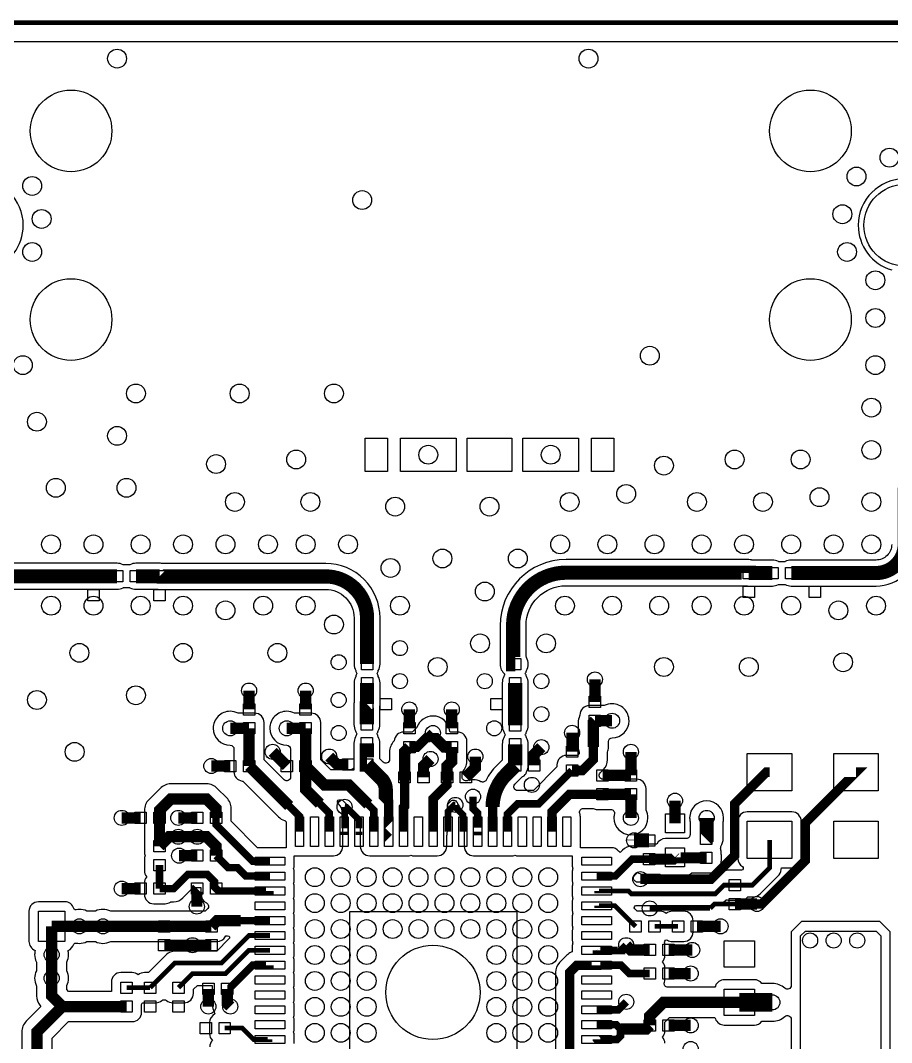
# Model space of a CAD drawing. Extents: x 208 to 378, y -7 to 113.
# Drawn here: x 231.84 to 255.31, y 85.64 to 113.17 of the extents above; entities that cross this region are included whole.
import ezdxf

# ---------------------------------------------------------------- set-up
doc = ezdxf.new("R2010")
doc.units = 0
for name, color, linetype in [('BG_OUTLINE', 5, 'CONTINUOUS'), ('ET_TOP', 80, 'CONTINUOUS'), ('PIN_TOP', 141, 'CONTINUOUS'), ('VC_TOP', 43, 'CONTINUOUS')]:
    doc.layers.add(name, color=color, linetype=linetype)

msp = doc.modelspace()

# ---------------------------------------------------------------- linework, layer by layer
at = {"layer": 'BG_OUTLINE', "const_width": 0.127}
msp.add_lwpolyline([(378.144278, 113.105184), (208.150206, 113.105184)], dxfattribs=at)
at = {"layer": 'ET_TOP'}
msp.add_lwpolyline([(208.658206, 6.096), (208.658206, 112.597184), (377.636278, 112.597184)], dxfattribs=at)
for points, format in [([(231.011984, 106.450638, 0.333465), (231.914446, 107.653328, 1), (229.40899, 107.653328, 0.333465)], "xyb"), ([(256.913634, 107.653328, 1), (254.408178, 107.653328, 0.333465), (255.31064, 106.450638)], "xyb"), ([(255.31064, 99.06, -0.414214), (254.889, 98.63836), (252.603, 98.63836, 0.120053), (252.441964, 98.59899), (252.430788, 98.593402), (252.267212, 98.593402), (252.256036, 98.59899, 0.120053), (252.095, 98.63836), (251.542804, 98.63836), (251.53747, 98.63963, 0.055625), (251.460254, 98.648266), (246.537734, 98.648266, 0.41418), (244.759734, 96.870266), (244.759734, 95.834708, 0.225099), (244.888258, 95.56369, 0.110393), (244.864382, 95.50146, 0.131412), (244.817646, 95.326708), (244.817646, 94.186248, 0.131412), (244.864382, 94.011496, 0.14625), (244.901466, 93.932248, 0.14625), (244.864382, 93.853, 0.131412), (244.817646, 93.678248), (244.817646, 93.251782), (244.66804, 93.102176, 0.077252), (244.383306, 92.712794, -0.417764), (244.245384, 92.669614, 0.122823), (244.0305, 92.723208), (244.029738, 92.723208, 0.086553), (243.874798, 92.69603, -0.519399), (243.738908, 92.791534), (243.738908, 92.922598, 0.205852), (243.865908, 93.218), (243.865908, 93.7514, 0.414214), (243.6114, 94.005908), (243.424202, 94.005908), (243.406676, 94.023434, 0.386623), (242.951, 94.437708, 0.315919), (242.520724, 94.135702, 0.012491), (242.506754, 94.122748), (242.389914, 94.005908), (242.1636, 94.005908, 0.395274), (241.909854, 93.768164), (241.901472, 93.759528, 0.198913), (241.782092, 93.472), (241.782092, 93.267784, -0.667141), (241.608864, 93.195902), (241.52225, 93.282516), (241.52225, 93.702886, 0.131412), (241.475514, 93.877638, 0.14625), (241.43843, 93.956886, 0.14625), (241.475514, 94.036134, 0.131412), (241.52225, 94.210886), (241.52225, 94.703392), (241.522758, 94.706948, 0.035669), (241.526314, 94.756732), (241.526314, 95.326708, 0.131412), (241.479578, 95.50146, 0.14625), (241.442494, 95.580708, 0.14625), (241.479578, 95.659956, 0.131412), (241.526314, 95.834708), (241.526314, 97.081848, 0.414214), (240.061496, 98.546666), (235.639864, 98.546666), (235.636308, 98.547174, 0.036773), (235.585, 98.550984), (234.95, 98.550984, 0.120053), (234.788964, 98.511614), (234.777788, 98.506026), (234.614212, 98.506026), (234.603036, 98.511614, 0.120053), (234.442, 98.550984), (231.514142, 98.550984, -0.414065)], "xyb"), ([(255.270508, 82.69859), (255.270508, 88.62441), (254.99441, 88.900508), (252.87859, 88.900508), (252.602492, 88.62441), (252.602492, 87.181182, -0.647653), (252.433328, 87.10549, 0.183943), (252.095254, 87.234268), (251.815854, 87.234268, 0.235804), (251.6124, 87.335868), (250.7996, 87.335868, 0.31725), (250.559824, 87.166704), (250.547886, 87.132668), (249.28195, 87.132668, -0.515699), (249.185938, 87.267542, 0.083313), (249.199908, 87.3506), (249.199908, 87.6554, 0.178419), (249.138948, 87.8205, 0.178419), (249.199908, 87.9856), (249.199908, 88.2904, 0.058283), (249.192796, 88.349074, -0.669625), (249.268996, 88.404192, 0.139162), (249.4026, 88.366092), (249.7074, 88.366092, 0.414214), (249.961908, 88.6206), (249.961908, 88.9254, 0.414214), (249.7074, 89.179908), (249.4026, 89.179908, 0.178419), (249.2375, 89.118948, 0.178419), (249.0724, 89.179908), (248.454672, 89.179908), (248.389902, 89.244678, -0.667399), (248.425716, 89.331292), (250.5583, 89.331292, 0.198912), (250.78309, 89.42451), (250.848114, 89.489534), (250.8758, 89.483184, 0.058283), (250.934474, 89.476072), (251.239274, 89.476072, 0.218938), (251.432568, 89.564972), (251.55398, 89.564972, 0.198912), (251.77877, 89.65819), (252.24359, 90.12301, 0.163332), (252.33376, 90.304112), (252.339856, 90.348054), (252.618748, 90.348054, 0.413921), (252.873256, 90.602308), (252.873256, 91.60256, 0.413921), (252.618748, 91.856814), (251.418852, 91.856814, 0.413921), (251.164344, 91.60256), (251.164344, 90.602308, 0.265285), (251.289566, 90.38336, -0.796351), (251.259848, 90.288872, 0.020251), (251.239274, 90.289888), (250.934474, 90.289888, 0.225337), (250.73737, 90.196162, 0.063818), (250.660154, 90.172286), (250.639326, 90.167714, -0.041502), (250.630944, 90.168476), (250.612402, 90.145362, 0.046338), (250.56719, 90.10777), (250.426728, 89.967308), (248.428256, 89.967308, 0.030551), (248.397268, 89.990676, -0.472343), (248.382282, 90.146886), (248.462292, 90.226896), (248.464578, 90.226896), (248.496582, 90.208354, 0.130835), (248.623074, 90.174572), (248.927874, 90.174572, 0.031532), (248.959878, 90.176604), (248.962926, 90.177112), (249.061478, 90.177112), (249.074432, 90.168222, 0.150971), (249.217942, 90.123772), (249.725942, 90.123772, 0.222484), (249.921268, 90.215212), (250.122436, 90.215212), (250.125484, 90.214704, 0.031532), (250.157488, 90.212672), (250.462288, 90.212672, 0.102762), (250.563634, 90.233754), (250.583954, 90.238072, -0.040243), (250.592082, 90.23731), (250.609862, 90.259916, 0.242763), (250.716796, 90.46718), (250.716796, 90.51925), (250.718066, 90.525092, 0.059028), (250.729242, 90.61958, 0.059028), (250.718066, 90.714068), (250.716796, 90.71991), (250.716796, 90.77198, 0.103094), (250.69546, 90.87358, 0.049701), (250.710954, 90.921586, 0.130555), (250.769628, 91.142312), (250.769628, 91.586304), (250.771152, 91.591892, 0.055735), (250.782582, 91.692984), (250.782582, 91.694, 1), (249.867166, 91.694), (249.867166, 91.692984, 0.055735), (249.878596, 91.591892), (249.88012, 91.586304), (249.88012, 91.242134), (249.878342, 91.236038, 0.010248), (249.874278, 91.218258, -0.394514), (249.760994, 91.138248, 0.034571), (249.725942, 91.140788), (249.217942, 91.140788, 0.30086), (248.983754, 90.985848), (248.962926, 90.985848, 0.034571), (248.927874, 90.988388), (248.623074, 90.988388, 0.164317), (248.468896, 90.936064), (248.31548, 90.936064, 0.210204), (248.054114, 90.821002), (247.993154, 90.760042), (247.955562, 90.797634), (247.954038, 90.799412, 0.222921), (247.758458, 90.89136), (246.922798, 90.89136), (246.922798, 91.72702, 0.08546), (246.908066, 91.81211, -0.51737), (247.003824, 91.947492), (247.259348, 91.947492), (247.269, 91.943428, 0.103094), (247.3706, 91.922092), (247.740424, 91.922092, -0.482041), (247.83923, 91.797632, 0.057167), (247.827292, 91.694, 1), (248.742708, 91.694), (248.742708, 91.694508, 0.119297), (248.691908, 91.903804), (248.691908, 92.4814, 0.414214), (248.4374, 92.735908), (247.52935, 92.735908, -0.66792), (247.457468, 92.909136), (247.541796, 92.993464, 0.198956), (247.653556, 93.263212), (247.653556, 93.457268), (247.65635, 93.465396, 0.083841), (247.678956, 93.599), (247.678956, 93.7514, -0.412331), (247.779794, 93.853, 0.412421), (248.234708, 94.310708, 0.414214), (247.777, 94.768416), (247.776492, 94.768416, 0.119297), (247.567196, 94.717616), (247.162828, 94.717616, 0.414214), (246.90832, 94.463108), (246.90832, 94.4499), (246.903748, 94.43974, 0.109927), (246.86514, 94.267274), (246.86514, 93.599, 0.083841), (246.887746, 93.465396), (246.89054, 93.457268), (246.89054, 93.4212), (246.845836, 93.376496), (246.546624, 93.376496, 0.414214), (246.292116, 93.121988), (246.292116, 93.066362), (245.656862, 92.431108), (245.237, 92.431108, 0.002332), (245.233698, 92.430854, -0.670291), (245.160546, 92.604082, -0.001136), (245.16334, 92.606876), (245.364, 92.807536), (245.374414, 92.811346, 0.27203), (245.471442, 92.931996, 0.131412), (245.518178, 93.106748), (245.518178, 93.678248, 0.131412), (245.471442, 93.853, 0.14625), (245.434358, 93.932248, 0.14625), (245.471442, 94.011496, 0.131412), (245.518178, 94.186248), (245.518178, 95.326708, 0.131412), (245.471442, 95.50146, 0.14625), (245.434358, 95.580708, 0.14625), (245.471442, 95.659956, 0.267442), (245.471442, 96.00946, 0.052449), (245.463568, 96.040448), (245.460266, 96.049084), (245.460266, 96.870266, -0.414158), (246.537734, 97.947734), (251.377196, 97.947734), (251.38253, 97.946464, 0.055625), (251.459746, 97.937828), (252.095, 97.937828, 0.120053), (252.256036, 97.977198), (252.267212, 97.982786), (252.430788, 97.982786), (252.441964, 97.977198, 0.120053), (252.603, 97.937828), (254.889, 97.937828, 0.414214), (256.011172, 99.06)], "xyb"), ([(231.514142, 97.850452), (234.442, 97.850452, 0.120053), (234.603036, 97.889822), (234.614212, 97.89541), (234.777788, 97.89541), (234.788964, 97.889822, 0.120053), (234.95, 97.850452), (235.534454, 97.850452), (235.53801, 97.849944, 0.036773), (235.589318, 97.846134), (240.061496, 97.846134, -0.414214), (240.825782, 97.081848), (240.825782, 95.834708, 0.131412), (240.872518, 95.659956, 0.14625), (240.909602, 95.580708, 0.14625), (240.872518, 95.50146, 0.131412), (240.825782, 95.326708), (240.825782, 94.806262), (240.825274, 94.802706, 0.035669), (240.821718, 94.752922), (240.821718, 94.210886, 0.131412), (240.868454, 94.036134, 0.14625), (240.905538, 93.956886, 0.14625), (240.868454, 93.877638, 0.131412), (240.821718, 93.702886), (240.821718, 93.132656, 0.023966), (240.823242, 93.099128, -0.468248), (240.713514, 92.98813, 0.021736), (240.678208, 92.989908), (240.198402, 92.989908), (239.928908, 93.259402), (239.928908, 94.2594, 0.414214), (239.6744, 94.513908), (239.223804, 94.513908, 0.119297), (239.014508, 94.564708), (239.014, 94.564708, 0.414214), (238.556292, 94.107, 0.414051), (239.013746, 93.649292, -0.413772), (239.115092, 93.547692), (239.115092, 92.794328, -0.667487), (238.941864, 92.722446), (238.404908, 93.259402), (238.404908, 94.2594, 0.414214), (238.1504, 94.513908), (237.699804, 94.513908, 0.119297), (237.490508, 94.564708), (237.49, 94.564708, 0.414214), (237.032292, 94.107, 0.414051), (237.489746, 93.649292, -0.413772), (237.591092, 93.547692), (237.591092, 92.9386, 0.376751), (237.81258, 92.686378), (237.829598, 92.684092), (238.789972, 91.723972, 0.119476), (238.953548, 91.62415), (238.965232, 91.62034), (238.993934, 91.591638), (238.993934, 90.89136), (238.228632, 90.89136), (237.515908, 91.604084), (237.515908, 91.948, 0.198913), (237.396528, 92.235528), (237.142528, 92.489528, 0.198913), (236.855, 92.608908), (235.8898, 92.608908, 0.198913), (235.602272, 92.489528), (235.297472, 92.184728, 0.198913), (235.178092, 91.8972), (235.178092, 90.7796, 0.103094), (235.199428, 90.678, 0.103094), (235.178092, 90.5764), (235.178092, 90.2716, 0.164892), (235.23067, 90.116914), (235.23067, 90.096086, 0.164892), (235.178092, 89.9414), (235.178092, 89.6366, 0.414214), (235.4326, 89.382092), (235.7374, 89.382092, 0.149839), (235.879894, 89.426034), (235.892848, 89.43467), (235.966, 89.43467, 0.198912), (236.216444, 89.538556), (236.493812, 89.81567), (236.702092, 89.81567), (236.702092, 89.6366, 0.291703), (236.849158, 89.405968, -0.546182), (236.872272, 89.23655, 0.020006), (236.848396, 89.214452), (236.813598, 89.179908), (234.270804, 89.179908, 0.119579), (234.061, 89.230708, 0.113291), (233.861356, 89.184988), (233.850942, 89.179908), (233.636058, 89.179908), (233.625644, 89.184988, 0.11301), (233.426508, 89.230708), (233.426, 89.230708, 0.049771), (233.335576, 89.221564, -0.382723), (233.277156, 89.256108, 0.327245), (233.034586, 89.433908), (232.323386, 89.433908, 0.413921), (232.069132, 89.179908), (232.069132, 88.3666, 0.314948), (232.236264, 88.127586, 0.064462), (232.221278, 88.011, 0.113291), (232.266998, 87.811356), (232.272332, 87.800942), (232.272332, 87.586058), (232.266998, 87.575644, 0.11301), (232.221278, 87.376508), (232.221278, 87.376, 0.119643), (232.272332, 87.166196), (232.272332, 86.903814, 0.171853), (232.36301, 86.647782), (232.391712, 86.612222), (231.995472, 86.215728, 0.198913), (231.876092, 85.9282), (231.876092, 82.677, 0.198913)], "xyb"), ([(247.315228, 94.310708, 0.3048, 0.3048, 0), (247.272048, 94.267274, 0.3048, 0.3048, 0), (247.272048, 93.599, 0.254, 0.254, 0), (247.272048, 93.263212, 0.254, 0.254, 0), (246.978424, 92.969588, 0.254, 0.254, 0), (246.699024, 92.969588, 0.254, 0.254, 0)], "xyseb"), ([(241.17681, 93.132656, 0.38227, 0.38227, 0), (241.55908, 92.750386, 0.38227, 0.38227, -0.198832), (241.681, 92.456, 0.38227, 0.38227, 0), (241.681, 92.202, 0.254, 0.254, 0), (241.758216, 92.124784, 0.254, 0.254, 0), (241.758216, 91.326716, 0.254, 0.254, 0), (241.75847, 91.32697, 0.254, 0.254, 0)], "xyseb"), ([(239.358424, 91.32697, 0.2032, 0.2032, 0), (239.358424, 91.730576, 0.2032, 0.2032, 0), (239.0775, 92.0115, 0.3048, 0.3048, 0), (237.998, 93.091, 0.3048, 0.3048, 0)], "xyseb"), ([(241.35842, 91.32697, 0.199898, 0.199898, 0), (241.35842, 91.903042, 0.199898, 0.199898, 0), (241.210592, 92.05087, 0.3048, 0.3048, 0), (240.678208, 92.583, 0.3048, 0.3048, 0), (240.03, 92.583, 0.3048, 0.3048, 0), (239.522, 93.091, 0.3048, 0.3048, 0)], "xyseb"), ([(239.522, 93.091, 0.3048, 0.3048, 0), (239.522, 92.456, 0.3048, 0.3048, 0), (239.903, 92.075, 0.2032, 0.2032, 0), (240.15827, 91.81973, 0.2032, 0.2032, 0), (240.15827, 91.32697, 0.2032, 0.2032, 0)], "xyseb"), ([(245.167912, 93.106748, 0.38227, 0.38227, 0), (244.91569, 92.854526, 0.38227, 0.38227, 0.198932), (244.558312, 91.991688, 0.254, 0.254, 0), (244.558312, 91.32697, 0.254, 0.254, 0)], "xyseb"), ([(242.158266, 91.32697, 0.254, 0.254, 0), (242.158266, 91.974416, 0.254, 0.254, 0), (242.189, 92.00515, 0.254, 0.254, 0), (242.189, 92.71, 0.3048, 0.3048, 0), (242.189, 92.7862, 0.3048, 0.3048, 0)], "xyseb"), ([(243.332, 92.7862, 0.3048, 0.3048, 0), (243.332, 92.71, 0.254, 0.254, 0), (243.332, 92.583, 0.254, 0.254, 0), (242.958366, 92.209366, 0.254, 0.254, 0), (242.958366, 91.32697, 0.254, 0.254, 0)], "xyseb"), ([(239.212628, 85.61705), (239.212628, 85.837014, 0.090553), (239.196372, 85.92693, 0.090553), (239.212628, 86.016846), (239.212628, 86.23681, 0.090788), (239.196372, 86.32698, 0.090553), (239.212628, 86.416896), (239.212628, 86.63686, 0.090553), (239.196372, 86.726776, 0.090788), (239.212628, 86.816946), (239.212628, 87.03691, 0.090788), (239.196372, 87.12708, 0.090553), (239.212628, 87.216996), (239.212628, 87.43696, 0.090553), (239.196372, 87.526876, 0.090788), (239.212628, 87.617046), (239.212628, 87.83701, 0.090553), (239.196372, 87.926926, 0.090553), (239.212628, 88.016842), (239.212628, 88.236806, 0.090788), (239.196372, 88.326976, 0.090553), (239.212628, 88.416892), (239.212628, 88.636856, 0.090553), (239.196372, 88.726772, 0.090788), (239.212628, 88.816942), (239.212628, 89.036906, 0.090788), (239.196372, 89.127076, 0.090553), (239.212628, 89.216992), (239.212628, 89.436956, 0.090553), (239.196372, 89.526872, 0.090788), (239.212628, 89.617042), (239.212628, 89.837006, 0.090553), (239.196372, 89.926922, 0.090553), (239.212628, 90.016838), (239.212628, 90.236802, 0.090788), (239.196372, 90.326972, 0.090553), (239.212628, 90.416888), (239.212628, 90.672412), (240.268252, 90.672412, 0.414214), (240.52276, 90.92692), (240.52276, 91.72702, 0.059256), (240.515648, 91.78671), (240.514124, 91.792552), (240.514124, 91.819984, 0.198727), (240.409984, 92.071444), (240.39195, 92.089478, -0.667128), (240.427764, 92.176092), (240.509806, 92.176092), (240.923064, 91.763088, 0.055835), (240.99393, 91.7067), (240.99393, 90.92692, 0.414214), (241.248438, 90.672412), (242.268248, 90.672412, 0.090553), (242.358164, 90.688922, 0.090795), (242.448334, 90.672412), (243.068348, 90.672412, 0.414214), (243.322856, 90.92692), (243.322856, 91.214448), (243.324888, 91.221306, 0.070285), (243.33962, 91.32697), (243.33962, 92.051378), (243.433346, 92.145104, -0.548231), (243.600732, 92.108274, 0.074667), (243.665756, 91.988894), (243.67617, 91.975178), (243.67617, 91.954604, 0.006631), (243.675916, 91.945206, 0.198989), (243.779802, 91.694508), (243.793772, 91.680538), (243.793772, 90.92692, 0.414214), (244.04828, 90.672412), (245.068344, 90.672412, 0.090553), (245.15826, 90.688922, 0.090795), (245.24843, 90.672412), (246.704104, 90.672412), (246.704104, 90.416888, 0.090553), (246.72036, 90.326972, 0.090788), (246.704104, 90.236802), (246.704104, 90.016838, 0.090553), (246.72036, 89.926922, 0.090553), (246.704104, 89.837006), (246.704104, 89.617042, 0.090788), (246.72036, 89.526872, 0.090553), (246.704104, 89.436956), (246.704104, 89.216992, 0.090553), (246.72036, 89.127076, 0.090788), (246.704104, 89.036906), (246.704104, 88.816942, 0.090788), (246.72036, 88.726772, 0.090553), (246.704104, 88.636856), (246.704104, 88.416892, 0.090553), (246.72036, 88.326976, 0.090788), (246.704104, 88.236806), (246.704104, 88.087708), (246.674132, 88.074246, 0.090369), (246.56161, 87.996522), (246.364252, 87.799164, 0.198956), (246.252492, 87.529416), (246.252492, 83.697572)], "xyb"), ([(238.558324, 88.926924, 0.2032, 0.2032, 0), (237.770924, 88.926924, 0.3048, 0.3048, 0), (237.135924, 88.926924, 0.3048, 0.3048, 0), (236.982, 88.773, 0.3048, 0.3048, 0)], "xyseb"), ([(232.689908, 84.582508), (232.689908, 85.759798), (233.137202, 86.207092), (234.8484, 86.207092, 0.414214), (235.102908, 86.4616), (235.102908, 86.665562, -0.437775), (235.157772, 86.716108, 0.020499), (235.1786, 86.715092), (235.4834, 86.715092, 0.176045), (235.646722, 86.774528, -0.363955), (235.777278, 86.774528, 0.176045), (235.9406, 86.715092), (236.2454, 86.715092, 0.414214), (236.499908, 86.9696), (236.499908, 87.079328), (236.605572, 87.184992), (237.00232, 87.184992), (237.00232, 86.695026, 0.112332), (237.042198, 86.519004, 0.05975), (237.077504, 86.41588, 0.287766), (236.93374, 86.186772), (236.93374, 85.881972, 0.199463), (237.008416, 85.701632, 0.191949), (236.93882, 85.526626)], "xyb"), ([(249.199908, 85.6234, 0.178419), (249.138948, 85.7885, 0.178419), (249.199908, 85.9536), (249.199908, 86.191598), (249.327416, 86.31936), (250.547886, 86.31936), (250.559824, 86.285324, 0.31725), (250.7996, 86.11616), (251.6124, 86.11616, 0.235804), (251.815854, 86.21776), (252.095, 86.21776, 0.184072), (252.433328, 86.346538, -0.647653), (252.602492, 86.270846), (252.602492, 83.54441)], "xyb")]:
    msp.add_lwpolyline(points, format=format, dxfattribs=at)
at = {"layer": 'ET_TOP', "const_width": 0.38227}
for points in [[(233.807, 98.200718), (231.514396, 98.200718, -0.414301), (230.661718, 99.053396), (230.661718, 100.584)], [(255.660906, 100.584), (255.660906, 99.06, -0.414214), (254.889, 98.288094), (253.238, 98.288094)], [(235.585, 98.200718), (235.589318, 98.1964), (240.061496, 98.1964, -0.414214), (241.176048, 97.081848), (241.176048, 95.834708)], [(251.46, 98.288094), (251.46, 98.298), (246.537734, 98.298, 0.414172), (245.11, 96.870266), (245.11, 95.834708), (245.167912, 95.834708)]]:
    msp.add_lwpolyline(points, format="xyb", dxfattribs=at)
at = {"layer": 'ET_TOP'}
for points, const_width in [([(233.807, 98.200718), (234.442, 98.200718)], 0.38227), ([(235.585, 98.200718), (234.95, 98.200718)], 0.38227), ([(251.46, 98.288094), (252.095, 98.288094)], 0.38227), ([(252.603, 98.288094), (253.238, 98.288094)], 0.38227), ([(241.176048, 94.756732), (241.176048, 95.326708)], 0.38227), ([(245.167912, 94.757748), (245.167912, 95.326708)], 0.38227), ([(247.315228, 94.818708), (247.315228, 95.423228)], 0.3048), ([(237.998, 94.615), (237.998, 95.123)], 0.3048), ([(239.522, 94.615), (239.522, 95.123)], 0.3048), ([(241.171984, 94.210886), (241.171984, 94.752922), (241.176048, 94.756732)], 0.38227), ([(242.316, 94.107), (242.316, 94.615)], 0.3048), ([(243.459, 94.107), (243.459, 94.615)], 0.3048), ([(245.167912, 94.186248), (245.167912, 94.757748)], 0.38227), ([(247.315228, 94.310708), (247.777, 94.310708)], 0.3048), ([(237.998, 94.107), (237.49, 94.107)], 0.3048), ([(237.998, 93.091), (237.998, 94.107)], 0.3048), ([(239.522, 94.107), (239.014, 94.107)], 0.3048), ([(239.522, 94.107), (239.522, 93.091)], 0.3048), ([(246.699024, 93.477588), (246.699024, 93.985588)], 0.3048), ([(241.17681, 93.132656), (241.171984, 93.132656), (241.171984, 93.702886)], 0.38227), ([(242.316, 93.599), (242.522502, 93.599), (242.776502, 93.853), (242.824, 93.853), (242.951, 93.98)], 0.254), ([(243.459, 93.599), (243.2558, 93.599), (242.951, 93.9038), (242.951, 93.98)], 0.3048), ([(245.167912, 93.106748), (245.167912, 93.678248)], 0.38227), ([(239.014, 93.091), (238.633, 93.472)], 0.3048), ([(242.189, 92.7862), (242.189, 93.472), (242.316, 93.599)], 0.3048), ([(243.459, 93.599), (243.459, 93.218), (243.332, 93.091), (243.332, 92.7862)], 0.3048), ([(245.675912, 93.106748), (245.675912, 93.402912), (245.872, 93.599)], 0.3048), ([(248.285, 92.837), (248.285, 93.472)], 0.3048), ([(240.66881, 93.132656), (240.369344, 93.132656), (240.157, 93.345)], 0.299974), ([(242.8875, 93.2815), (242.697, 93.091), (242.697, 92.7862)], 0.3048), ([(243.84, 92.7862), (244.094, 93.0402), (244.094, 93.345)], 0.3048), ([(237.49, 93.091), (236.982, 93.091)], 0.3048), ([(244.958362, 91.32697), (244.958362, 91.796362), (245.237, 92.075), (245.804436, 92.075), (246.699024, 92.969588)], 0.2032), ([(252.020578, 92.925646), (251.929646, 92.925646), (251.079, 92.075), (251.079, 90.678), (250.444, 90.043), (248.539, 90.043)], 0.254), ([(254.347218, 92.925646), (254.347472, 92.925646), (252.984, 91.562174), (252.984, 90.551), (251.80798, 89.37498), (251.68098, 89.37498)], 0.254), ([(247.523, 92.837), (248.285, 92.837)], 0.3048), ([(237.109, 91.694), (237.109, 91.948), (236.855, 92.202), (235.8898, 92.202), (235.585, 91.8972), (235.585, 91.694)], 0.3048), ([(244.0305, 92.2655), (244.0305, 91.945206), (244.154706, 91.821), (244.154706, 91.326716), (244.158262, 91.326716), (244.158262, 91.32697)], 0.199898), ([(247.523, 92.329), (246.633492, 92.329), (246.158258, 91.853766), (246.158258, 91.32697)], 0.254), ([(247.523, 92.329), (248.285, 92.329)], 0.3048), ([(248.285, 92.329), (248.285, 91.694)], 0.3048), ([(249.471942, 91.54668), (249.471942, 92.156788)], 0.299974), ([(240.55832, 91.32697), (240.55832, 91.326716), (240.570766, 91.326716), (240.570766, 91.98102), (240.571274, 91.98102), (240.571274, 91.99118)], 0.1778), ([(240.571274, 91.99118), (240.62309, 91.98102), (240.961926, 91.642184), (240.961926, 91.326716), (240.95837, 91.326716), (240.95837, 91.32697)], 0.1778), ([(243.554504, 92.043504), (243.536216, 92.043504), (243.358416, 91.86545), (243.358416, 91.32697)], 0.1778), ([(243.554504, 92.043504), (243.554504, 91.979496)], 0.1778), ([(243.554504, 91.979496), (243.758212, 91.775788), (243.758212, 91.326716)], 0.1778), ([(235.077, 91.694), (234.569, 91.694)], 0.3048), ([(235.585, 90.932), (235.585, 91.694)], 0.3048), ([(236.093, 91.694), (236.601, 91.694)], 0.3048), ([(238.558324, 90.52687), (238.09198, 90.52687), (237.109, 91.50985), (237.109, 91.694)], 0.199898), ([(249.473974, 91.54668), (249.471942, 91.54668)], 0.299974), ([(250.324874, 91.694), (250.324874, 91.142566), (250.309888, 91.12758)], 0.381), ([(243.758212, 91.326716), (243.758466, 91.32697)], 0.1778), ([(235.585, 90.932), (235.839, 91.186), (236.093, 91.186)], 0.3048), ([(236.093, 91.186), (236.601, 91.186)], 0.3048), ([(236.601, 91.186), (236.855, 91.186), (237.109, 90.932), (237.109, 90.678)], 0.3048), ([(248.371868, 91.106752), (248.371868, 91.08948)], 0.381), ([(248.371868, 91.08948), (248.775474, 91.08948)], 0.381), ([(251.086874, 89.88298), (251.55398, 89.88298), (252.0188, 90.3478), (252.0188, 91.102434)], 0.127), ([(236.114336, 90.678), (236.601, 90.678)], 0.3048), ([(238.558324, 90.12682), (237.913164, 90.12682), (237.683294, 90.35669), (237.43031, 90.35669), (237.109, 90.678)], 0.199898), ([(248.775474, 90.58148), (248.315734, 90.58148), (247.86082, 90.12682), (247.358408, 90.12682)], 0.199898), ([(249.471942, 90.63228), (249.421142, 90.58148), (248.775474, 90.58148)], 0.299974), ([(249.471942, 90.63228), (249.484642, 90.61958)], 0.299974), ([(249.473974, 90.63228), (249.473974, 90.61958), (249.484642, 90.61958)], 0.299974), ([(249.484642, 90.61958), (250.309888, 90.61958)], 0.299974), ([(250.324874, 90.61958), (250.309888, 90.61958)], 0.299974), ([(235.585, 90.424), (235.585, 89.789)], 0.199898), ([(235.585, 89.789), (235.966, 89.789), (236.347, 90.17), (236.873796, 90.17), (237.073694, 89.970102), (237.073694, 89.824306), (237.109, 89.789)], 0.199898), ([(234.569, 89.789), (235.077, 89.789)], 0.3048), ([(236.589824, 89.30513), (236.589824, 89.777824), (236.601, 89.789)], 0.299974), ([(237.109, 89.789), (237.17123, 89.72677), (238.558324, 89.72677), (238.558324, 89.727024)], 0.199898), ([(251.086874, 89.88298), (250.79198, 89.88298), (250.5583, 89.6493), (248.2977, 89.6493), (248.22023, 89.72677), (247.358408, 89.72677), (247.358408, 89.727024)], 0.127), ([(251.086874, 89.37498), (251.68098, 89.37498)], 0.3048), ([(248.412, 88.773), (247.85828, 89.32672), (247.358408, 89.32672), (247.358408, 89.326974)], 0.127), ([(250.4186, 89.2556), (248.793, 89.2556)], 0.127), ([(251.086874, 89.37498), (250.53798, 89.37498), (250.4186, 89.2556)], 0.127), ([(233.426, 88.773), (232.678986, 88.773)], 0.3048), ([(232.678986, 88.011), (232.678986, 88.773)], 0.3048), ([(234.061, 88.773), (233.426, 88.773)], 0.3048), ([(235.712, 88.773), (234.061, 88.773)], 0.3048), ([(236.982, 88.773), (235.712, 88.773)], 0.3048), ([(250.063, 88.773), (250.698, 88.773)], 0.3048), ([(248.92, 88.773), (249.555, 88.773)], 0.127), ([(238.558324, 88.526874), (237.999524, 88.526874), (237.260638, 87.787988), (235.996988, 87.787988), (235.331, 87.122)], 0.127), ([(235.712, 88.265), (236.474, 88.265)], 0.3048), ([(236.474, 88.265), (236.982, 88.265)], 0.3048), ([(247.36044, 88.124538), (248.031, 88.124538), (248.031, 88.138), (248.158, 88.265)], 0.2032), ([(248.158, 88.265), (248.285, 88.138), (248.793, 88.138)], 0.3048), ([(232.678986, 87.376), (232.678986, 88.011)], 0.3048), ([(238.558324, 88.126824), (237.986824, 88.126824), (237.363, 87.503), (236.474, 87.503), (236.093, 87.122)], 0.127), ([(247.36044, 88.124538), (247.358408, 88.126824)], 0.2032), ([(247.36044, 88.124538), (247.358408, 88.124538), (247.358408, 88.126824)], 0.2032), ([(249.301, 88.138), (249.936, 88.138)], 0.3048), ([(237.408974, 87.089488), (237.457488, 87.089488), (238.094774, 87.726774), (238.558324, 87.726774), (238.558324, 87.727028)], 0.2032), ([(246.634, 85.471), (246.634, 87.529416), (246.831358, 87.726774), (247.358408, 87.726774), (247.358408, 87.727028)], 0.254), ([(247.358408, 87.727028), (247.358408, 87.726774), (248.016776, 87.726774), (248.24055, 87.503), (248.793, 87.503)], 0.2032), ([(232.9688, 86.614), (232.678986, 86.903814), (232.678986, 87.376)], 0.3048), ([(249.301, 87.503), (249.89536, 87.503)], 0.3048), ([(235.331, 87.122), (234.696, 87.122)], 0.127), ([(236.900974, 87.089488), (236.900974, 86.614)], 0.299974), ([(237.408974, 87.089488), (237.408974, 86.695026), (237.49, 86.614)], 0.3048), ([(252.095, 86.726014), (251.206, 86.726014)], 0.508), ([(232.283, 84.1756), (232.283, 85.9282), (232.9688, 86.614)], 0.3048), ([(232.9688, 86.614), (234.696, 86.614)], 0.3048), ([(248.158, 86.741), (247.943878, 86.526878), (247.358408, 86.526878)], 0.2032), ([(251.206, 86.726014), (249.159014, 86.726014), (248.793, 86.36), (248.793, 86.106)], 0.3048), ([(247.358408, 86.126828), (247.883172, 86.126828), (248.004584, 86.005416)], 0.2032), ([(248.793, 86.106), (248.692416, 86.005416), (248.004584, 86.005416)], 0.3048), ([(249.301, 86.106), (249.89536, 86.106)], 0.3048), ([(238.558324, 85.727032), (238.558324, 85.726778), (238.123222, 85.726778), (237.815628, 86.034372), (237.340394, 86.034372)], 0.127), ([(248.004584, 86.005416), (248.004584, 85.825584), (247.904, 85.725), (247.360186, 85.725), (247.358408, 85.726778), (247.358408, 85.727032)], 0.2032)]:
    msp.add_lwpolyline(points, dxfattribs=dict(at, const_width=const_width))
msp.add_lwpolyline([(252.984, 88.646), (254.889, 88.646), (255.016, 88.519), (255.016, 82.804), (254.254, 82.042), (248.412, 82.042), (248.158, 82.296), (248.158, 82.677), (248.412, 82.931), (252.349, 82.931), (252.857, 83.439), (252.857, 88.519)], close=True, dxfattribs=at)
msp.add_lwpolyline([(237.369858, 88.520016), (237.420658, 88.520016, -0.667399), (237.456472, 88.433402), (237.129066, 88.105996), (235.996988, 88.105996, 0.198912), (235.772198, 88.012778), (235.288328, 87.528908), (235.1786, 87.528908, 0.178419), (235.0135, 87.467948, 0.178419), (234.8484, 87.528908), (234.5436, 87.528908, 0.414214), (234.289092, 87.2744), (234.289092, 87.020908), (233.137202, 87.020908), (233.08564, 87.072216), (233.08564, 87.165942), (233.090974, 87.176356, 0.113291), (233.136694, 87.376, 0.113291), (233.090974, 87.575644), (233.08564, 87.586058), (233.08564, 87.800942), (233.090974, 87.811356, 0.113291), (233.136694, 88.011, 0.064462), (233.121708, 88.127586, 0.232827), (233.277156, 88.289892, -0.382723), (233.335576, 88.324436, 0.049771), (233.426, 88.315292, 0.113291), (233.625644, 88.361012), (233.636058, 88.366092), (233.850942, 88.366092), (233.861356, 88.361012, 0.113291), (234.061, 88.315292, 0.119579), (234.270804, 88.366092), (237.1344, 88.366092, 0.269659), (237.35538, 88.494616)], format="xyb", close=True, dxfattribs=at)
at = {"layer": 'PIN_TOP'}
for points in [[(241.724942, 101.922961), (241.724942, 101.023039), (241.124994, 101.023039), (241.124994, 101.922961)], [(243.575078, 101.922961), (243.575078, 101.023039), (242.074954, 101.023039), (242.074954, 101.922961)], [(245.074948, 101.922961), (245.074948, 101.023039), (243.875052, 101.023039), (243.875052, 101.922961)], [(246.875046, 101.922961), (246.875046, 101.023039), (245.374922, 101.023039), (245.374922, 101.922961)], [(247.825006, 101.922961), (247.825006, 101.023039), (247.225058, 101.023039), (247.225058, 101.922961)], [(233.6546, 98.353118), (233.9594, 98.353118), (233.9594, 98.048318), (233.6546, 98.048318)], [(234.5944, 98.353118), (234.5944, 98.048318), (234.2896, 98.048318), (234.2896, 98.353118)], [(235.1024, 98.353118), (235.1024, 98.048318), (234.7976, 98.048318), (234.7976, 98.353118)], [(235.4326, 98.353118), (235.7374, 98.353118), (235.7374, 98.048318), (235.4326, 98.048318)], [(251.3076, 98.440494), (251.6124, 98.440494), (251.6124, 98.135694), (251.3076, 98.135694)], [(251.9426, 98.135694), (251.9426, 98.440494), (252.2474, 98.440494), (252.2474, 98.135694)], [(252.4506, 98.135694), (252.4506, 98.440494), (252.7554, 98.440494), (252.7554, 98.135694)], [(253.0856, 98.440494), (253.3904, 98.440494), (253.3904, 98.135694), (253.0856, 98.135694)], [(233.6546, 97.845118), (233.9594, 97.845118), (233.9594, 97.540318), (233.6546, 97.540318)], [(235.4326, 97.845118), (235.7374, 97.845118), (235.7374, 97.540318), (235.4326, 97.540318)], [(251.3076, 97.932494), (251.6124, 97.932494), (251.6124, 97.627694), (251.3076, 97.627694)], [(253.0856, 97.932494), (253.3904, 97.932494), (253.3904, 97.627694), (253.0856, 97.627694)], [(241.328448, 95.682308), (241.023648, 95.682308), (241.023648, 95.987108), (241.328448, 95.987108)], [(245.320312, 95.682308), (245.015512, 95.682308), (245.015512, 95.987108), (245.320312, 95.987108)], [(241.328448, 95.174308), (241.023648, 95.174308), (241.023648, 95.479108), (241.328448, 95.479108)], [(245.320312, 95.174308), (245.015512, 95.174308), (245.015512, 95.479108), (245.320312, 95.479108)], [(247.467628, 94.666308), (247.162828, 94.666308), (247.162828, 94.971108), (247.467628, 94.971108)], [(238.1504, 94.4626), (237.8456, 94.4626), (237.8456, 94.7674), (238.1504, 94.7674)], [(239.6744, 94.4626), (239.3696, 94.4626), (239.3696, 94.7674), (239.6744, 94.7674)], [(241.023648, 94.604332), (241.023648, 94.909132), (241.328448, 94.909132), (241.328448, 94.604332)], [(241.531648, 94.604332), (241.531648, 94.909132), (241.836448, 94.909132), (241.836448, 94.604332)], [(244.812312, 94.910148), (244.812312, 94.605348), (244.507512, 94.605348), (244.507512, 94.910148)], [(245.320312, 94.910148), (245.320312, 94.605348), (245.015512, 94.605348), (245.015512, 94.910148)], [(247.467628, 94.158308), (247.162828, 94.158308), (247.162828, 94.463108), (247.467628, 94.463108)], [(238.1504, 93.9546), (237.8456, 93.9546), (237.8456, 94.2594), (238.1504, 94.2594)], [(239.6744, 93.9546), (239.3696, 93.9546), (239.3696, 94.2594), (239.6744, 94.2594)], [(241.324384, 94.058486), (241.019584, 94.058486), (241.019584, 94.363286), (241.324384, 94.363286)], [(242.4684, 93.9546), (242.1636, 93.9546), (242.1636, 94.2594), (242.4684, 94.2594)], [(243.6114, 93.9546), (243.3066, 93.9546), (243.3066, 94.2594), (243.6114, 94.2594)], [(245.320312, 94.033848), (245.015512, 94.033848), (245.015512, 94.338648), (245.320312, 94.338648)], [(241.324384, 93.550486), (241.019584, 93.550486), (241.019584, 93.855286), (241.324384, 93.855286)], [(242.4684, 93.4466), (242.1636, 93.4466), (242.1636, 93.7514), (242.4684, 93.7514)], [(243.6114, 93.4466), (243.3066, 93.4466), (243.3066, 93.7514), (243.6114, 93.7514)], [(245.320312, 93.525848), (245.015512, 93.525848), (245.015512, 93.830648), (245.320312, 93.830648)], [(246.851424, 93.325188), (246.546624, 93.325188), (246.546624, 93.629988), (246.851424, 93.629988)], [(252.620526, 93.425645), (252.620526, 92.425647), (251.42063, 92.425647), (251.42063, 93.425645)], [(254.947166, 93.425645), (254.947166, 92.425647), (253.74727, 92.425647), (253.74727, 93.425645)], [(237.6424, 93.2434), (237.6424, 92.9386), (237.3376, 92.9386), (237.3376, 93.2434)], [(238.1504, 93.2434), (238.1504, 92.9386), (237.8456, 92.9386), (237.8456, 93.2434)], [(239.1664, 93.2434), (239.1664, 92.9386), (238.8616, 92.9386), (238.8616, 93.2434)], [(239.6744, 93.2434), (239.6744, 92.9386), (239.3696, 92.9386), (239.3696, 93.2434)], [(240.82121, 93.285056), (240.82121, 92.980256), (240.51641, 92.980256), (240.51641, 93.285056)], [(241.32921, 93.285056), (241.32921, 92.980256), (241.02441, 92.980256), (241.02441, 93.285056)], [(245.015512, 92.954348), (245.015512, 93.259148), (245.320312, 93.259148), (245.320312, 92.954348)], [(245.523512, 92.954348), (245.523512, 93.259148), (245.828312, 93.259148), (245.828312, 92.954348)], [(246.851424, 92.817188), (246.546624, 92.817188), (246.546624, 93.121988), (246.851424, 93.121988)], [(242.0366, 92.6338), (242.0366, 92.9386), (242.3414, 92.9386), (242.3414, 92.6338)], [(242.5446, 92.6338), (242.5446, 92.9386), (242.8494, 92.9386), (242.8494, 92.6338)], [(243.1796, 92.6338), (243.1796, 92.9386), (243.4844, 92.9386), (243.4844, 92.6338)], [(243.6876, 92.6338), (243.6876, 92.9386), (243.9924, 92.9386), (243.9924, 92.6338)], [(247.6754, 92.6846), (247.3706, 92.6846), (247.3706, 92.9894), (247.6754, 92.9894)], [(248.4374, 92.6846), (248.1326, 92.6846), (248.1326, 92.9894), (248.4374, 92.9894)], [(247.6754, 92.1766), (247.3706, 92.1766), (247.3706, 92.4814), (247.6754, 92.4814)], [(248.4374, 92.1766), (248.1326, 92.1766), (248.1326, 92.4814), (248.4374, 92.4814)], [(235.2294, 91.8464), (235.2294, 91.5416), (234.9246, 91.5416), (234.9246, 91.8464)], [(235.7374, 91.8464), (235.7374, 91.5416), (235.4326, 91.5416), (235.4326, 91.8464)], [(236.7534, 91.8464), (236.7534, 91.5416), (236.4486, 91.5416), (236.4486, 91.8464)], [(237.2614, 91.8464), (237.2614, 91.5416), (236.9566, 91.5416), (236.9566, 91.8464)], [(239.248442, 90.92692), (239.248442, 91.72702), (239.468406, 91.72702), (239.468406, 90.92692)], [(239.648492, 90.92692), (239.648492, 91.72702), (239.868456, 91.72702), (239.868456, 90.92692)], [(240.048288, 90.92692), (240.048288, 91.72702), (240.268252, 91.72702), (240.268252, 90.92692)], [(240.448338, 90.92692), (240.448338, 91.72702), (240.668302, 91.72702), (240.668302, 90.92692)], [(240.848388, 90.92692), (240.848388, 91.72702), (241.068352, 91.72702), (241.068352, 90.92692)], [(241.248438, 90.92692), (241.248438, 91.72702), (241.468402, 91.72702), (241.468402, 90.92692)], [(241.648488, 90.92692), (241.648488, 91.72702), (241.868452, 91.72702), (241.868452, 90.92692)], [(242.048284, 90.92692), (242.048284, 91.72702), (242.268248, 91.72702), (242.268248, 90.92692)], [(242.448334, 90.92692), (242.448334, 91.72702), (242.668298, 91.72702), (242.668298, 90.92692)], [(242.848384, 90.92692), (242.848384, 91.72702), (243.068348, 91.72702), (243.068348, 90.92692)], [(243.248434, 90.92692), (243.248434, 91.72702), (243.468398, 91.72702), (243.468398, 90.92692)], [(243.648484, 90.92692), (243.648484, 91.72702), (243.868448, 91.72702), (243.868448, 90.92692)], [(244.04828, 90.92692), (244.04828, 91.72702), (244.268244, 91.72702), (244.268244, 90.92692)], [(244.44833, 90.92692), (244.44833, 91.72702), (244.668294, 91.72702), (244.668294, 90.92692)], [(244.84838, 90.92692), (244.84838, 91.72702), (245.068344, 91.72702), (245.068344, 90.92692)], [(245.24843, 90.92692), (245.24843, 91.72702), (245.468394, 91.72702), (245.468394, 90.92692)], [(245.64848, 90.92692), (245.64848, 91.72702), (245.868444, 91.72702), (245.868444, 90.92692)], [(246.048276, 90.92692), (246.048276, 91.72702), (246.26824, 91.72702), (246.26824, 90.92692)], [(246.448326, 90.92692), (246.448326, 91.72702), (246.66829, 91.72702), (246.66829, 90.92692)], [(249.725942, 91.29268), (249.217942, 91.29268), (249.217942, 91.80068), (249.725942, 91.80068)], [(252.618748, 91.602433), (252.618748, 90.602435), (251.418852, 90.602435), (251.418852, 91.602433)], [(254.948944, 91.604211), (254.948944, 90.604213), (253.749048, 90.604213), (253.749048, 91.604211)], [(248.927874, 90.93708), (248.623074, 90.93708), (248.623074, 91.24188), (248.927874, 91.24188)], [(250.462288, 90.97518), (250.157488, 90.97518), (250.157488, 91.27998), (250.462288, 91.27998)], [(235.7374, 90.7796), (235.4326, 90.7796), (235.4326, 91.0844), (235.7374, 91.0844)], [(249.725942, 90.37828), (249.217942, 90.37828), (249.217942, 90.88628), (249.725942, 90.88628)], [(235.7374, 90.2716), (235.4326, 90.2716), (235.4326, 90.5764), (235.7374, 90.5764)], [(236.7534, 90.8304), (236.7534, 90.5256), (236.4486, 90.5256), (236.4486, 90.8304)], [(237.2614, 90.8304), (237.2614, 90.5256), (236.9566, 90.5256), (236.9566, 90.8304)], [(238.158274, 90.636852), (238.958374, 90.636852), (238.958374, 90.416888), (238.158274, 90.416888)], [(246.958358, 90.636852), (247.758458, 90.636852), (247.758458, 90.416888), (246.958358, 90.416888)], [(248.927874, 90.42908), (248.623074, 90.42908), (248.623074, 90.73388), (248.927874, 90.73388)], [(250.462288, 90.46718), (250.157488, 90.46718), (250.157488, 90.77198), (250.462288, 90.77198)], [(238.158274, 90.236802), (238.958374, 90.236802), (238.958374, 90.016838), (238.158274, 90.016838)], [(246.958358, 90.236802), (247.758458, 90.236802), (247.758458, 90.016838), (246.958358, 90.016838)], [(250.934474, 90.03538), (251.239274, 90.03538), (251.239274, 89.73058), (250.934474, 89.73058)], [(235.2294, 89.9414), (235.2294, 89.6366), (234.9246, 89.6366), (234.9246, 89.9414)], [(235.7374, 89.9414), (235.7374, 89.6366), (235.4326, 89.6366), (235.4326, 89.9414)], [(236.7534, 89.9414), (236.7534, 89.6366), (236.4486, 89.6366), (236.4486, 89.9414)], [(237.2614, 89.9414), (237.2614, 89.6366), (236.9566, 89.6366), (236.9566, 89.9414)], [(238.158274, 89.837006), (238.958374, 89.837006), (238.958374, 89.617042), (238.158274, 89.617042)], [(246.958358, 89.837006), (247.758458, 89.837006), (247.758458, 89.617042), (246.958358, 89.617042)], [(250.934474, 89.52738), (251.239274, 89.52738), (251.239274, 89.22258), (250.934474, 89.22258)], [(238.158274, 89.436956), (238.958374, 89.436956), (238.958374, 89.216992), (238.158274, 89.216992)], [(246.958358, 89.436956), (247.758458, 89.436956), (247.758458, 89.216992), (246.958358, 89.216992)], [(233.034586, 89.1794), (233.034586, 88.3666), (232.323386, 88.3666), (232.323386, 89.1794)], [(235.8644, 88.6206), (235.5596, 88.6206), (235.5596, 88.9254), (235.8644, 88.9254)], [(236.8296, 88.9254), (237.1344, 88.9254), (237.1344, 88.6206), (236.8296, 88.6206)], [(238.158274, 89.036906), (238.958374, 89.036906), (238.958374, 88.816942), (238.158274, 88.816942)], [(240.708434, 84.676996), (240.708434, 89.17686), (245.208298, 89.17686), (245.208298, 84.676996)], [(246.958358, 89.036906), (247.758458, 89.036906), (247.758458, 88.816942), (246.958358, 88.816942)], [(248.2596, 88.6206), (248.2596, 88.9254), (248.5644, 88.9254), (248.5644, 88.6206)], [(248.7676, 88.6206), (248.7676, 88.9254), (249.0724, 88.9254), (249.0724, 88.6206)], [(249.4026, 88.6206), (249.4026, 88.9254), (249.7074, 88.9254), (249.7074, 88.6206)], [(249.9106, 88.6206), (249.9106, 88.9254), (250.2154, 88.9254), (250.2154, 88.6206)], [(238.158274, 88.636856), (238.958374, 88.636856), (238.958374, 88.416892), (238.158274, 88.416892)], [(246.958358, 88.636856), (247.758458, 88.636856), (247.758458, 88.416892), (246.958358, 88.416892)], [(235.8644, 88.1126), (235.5596, 88.1126), (235.5596, 88.4174), (235.8644, 88.4174)], [(236.8296, 88.4174), (237.1344, 88.4174), (237.1344, 88.1126), (236.8296, 88.1126)], [(251.6124, 87.670386), (250.7996, 87.670386), (250.7996, 88.381586), (251.6124, 88.381586)], [(238.158274, 88.236806), (238.958374, 88.236806), (238.958374, 88.016842), (238.158274, 88.016842)], [(246.958358, 88.236806), (247.758458, 88.236806), (247.758458, 88.016842), (246.958358, 88.016842)], [(248.6406, 87.9856), (248.6406, 88.2904), (248.9454, 88.2904), (248.9454, 87.9856)], [(249.1486, 87.9856), (249.1486, 88.2904), (249.4534, 88.2904), (249.4534, 87.9856)], [(238.158274, 87.83701), (238.958374, 87.83701), (238.958374, 87.617046), (238.158274, 87.617046)], [(246.958358, 87.83701), (247.758458, 87.83701), (247.758458, 87.617046), (246.958358, 87.617046)], [(248.6406, 87.3506), (248.6406, 87.6554), (248.9454, 87.6554), (248.9454, 87.3506)], [(249.1486, 87.3506), (249.1486, 87.6554), (249.4534, 87.6554), (249.4534, 87.3506)], [(234.5436, 87.2744), (234.8484, 87.2744), (234.8484, 86.9696), (234.5436, 86.9696)], [(235.4834, 86.9696), (235.1786, 86.9696), (235.1786, 87.2744), (235.4834, 87.2744)], [(236.2454, 86.9696), (235.9406, 86.9696), (235.9406, 87.2744), (236.2454, 87.2744)], [(238.158274, 87.43696), (238.958374, 87.43696), (238.958374, 87.216996), (238.158274, 87.216996)], [(246.958358, 87.43696), (247.758458, 87.43696), (247.758458, 87.216996), (246.958358, 87.216996)], [(237.053374, 87.241888), (237.053374, 86.937088), (236.748574, 86.937088), (236.748574, 87.241888)], [(237.561374, 87.241888), (237.561374, 86.937088), (237.256574, 86.937088), (237.256574, 87.241888)], [(238.158274, 87.03691), (238.958374, 87.03691), (238.958374, 86.816946), (238.158274, 86.816946)], [(246.958358, 87.03691), (247.758458, 87.03691), (247.758458, 86.816946), (246.958358, 86.816946)], [(251.6124, 86.370414), (250.7996, 86.370414), (250.7996, 87.081614), (251.6124, 87.081614)], [(234.5436, 86.7664), (234.8484, 86.7664), (234.8484, 86.4616), (234.5436, 86.4616)], [(235.4834, 86.4616), (235.1786, 86.4616), (235.1786, 86.7664), (235.4834, 86.7664)], [(236.2454, 86.4616), (235.9406, 86.4616), (235.9406, 86.7664), (236.2454, 86.7664)], [(238.158274, 86.63686), (238.958374, 86.63686), (238.958374, 86.416896), (238.158274, 86.416896)], [(246.958358, 86.63686), (247.758458, 86.63686), (247.758458, 86.416896), (246.958358, 86.416896)], [(236.679994, 85.881972), (236.679994, 86.186772), (236.984794, 86.186772), (236.984794, 85.881972)], [(237.187994, 85.881972), (237.187994, 86.186772), (237.492794, 86.186772), (237.492794, 85.881972)], [(238.158274, 86.23681), (238.958374, 86.23681), (238.958374, 86.016846), (238.158274, 86.016846)], [(246.958358, 86.23681), (247.758458, 86.23681), (247.758458, 86.016846), (246.958358, 86.016846)], [(248.6406, 85.9536), (248.6406, 86.2584), (248.9454, 86.2584), (248.9454, 85.9536)], [(249.1486, 85.9536), (249.1486, 86.2584), (249.4534, 86.2584), (249.4534, 85.9536)], [(238.158274, 85.837014), (238.958374, 85.837014), (238.958374, 85.61705), (238.158274, 85.61705)], [(246.958358, 85.837014), (247.758458, 85.837014), (247.758458, 85.61705), (246.958358, 85.61705)]]:
    msp.add_lwpolyline(points, close=True, dxfattribs=at)
for centre in [(233.201718, 110.193328), (253.120906, 110.193328), (255.660906, 107.653328), (233.201718, 105.113328), (253.120906, 105.113328)]:
    msp.add_circle(centre, 1.099947, dxfattribs=at)
at = {"layer": 'VC_TOP'}
for centre, radius in [((234.442, 112.141), 0.254), ((247.142, 112.141), 0.254), ((255.250188, 109.474), 0.254), ((254.361188, 108.966), 0.254), ((232.156, 108.712), 0.254), ((241.046, 108.331), 0.254), ((253.980188, 107.95), 0.254), ((232.41, 107.823), 0.254), ((232.156, 106.934), 0.254), ((254.107188, 106.934), 0.254), ((254.869188, 106.172), 0.254), ((254.869188, 105.156), 0.254), ((248.793, 104.14), 0.254), ((231.902, 103.886), 0.254), ((254.869188, 103.886), 0.254), ((234.95, 103.124), 0.254), ((237.744, 103.124), 0.254), ((240.284, 103.124), 0.254), ((254.762, 102.743), 0.254), ((232.283, 102.362), 0.254), ((234.442, 101.981), 0.254), ((254.762, 101.6), 0.254), ((239.268, 101.346), 0.254), ((242.825016, 101.473), 0.254), ((246.124984, 101.473), 0.254), ((251.079, 101.346), 0.254), ((252.857, 101.346), 0.254), ((237.109, 101.222302), 0.254), ((249.174, 101.179884), 0.254), ((232.791, 100.584), 0.254), ((234.696, 100.584), 0.254), ((248.158, 100.417884), 0.254), ((253.365, 100.33), 0.254), ((237.617, 100.203), 0.254), ((239.649, 100.203), 0.254), ((241.935, 100.076), 0.254), ((244.475, 100.076), 0.254), ((246.634, 100.203), 0.254), ((250.063, 100.203), 0.254), ((251.841, 100.203), 0.254), ((254.762, 100.203), 0.254), ((232.664, 99.06), 0.254), ((233.807, 99.06), 0.254), ((235.077, 99.06), 0.254), ((236.22, 99.06), 0.254), ((237.363, 99.06), 0.254), ((238.506, 99.06), 0.254), ((239.522, 99.06), 0.254), ((240.665, 99.06), 0.254), ((246.38, 99.06), 0.254), ((247.65, 99.06), 0.254), ((248.92, 99.06), 0.254), ((250.19, 99.06), 0.254), ((251.333, 99.06), 0.254), ((252.603, 99.06), 0.254), ((253.746, 99.06), 0.254), ((254.762, 99.06), 0.254), ((243.205, 98.679), 0.254), ((245.237, 98.679), 0.254), ((241.808, 98.425), 0.254), ((244.348, 97.79), 0.254), ((232.664, 97.409), 0.254), ((233.807, 97.409), 0.254), ((235.077, 97.409), 0.254), ((236.22, 97.409), 0.254), ((237.363, 97.282), 0.254), ((238.379, 97.409), 0.254), ((239.522, 97.409), 0.254), ((242.062, 97.409), 0.254), ((246.507, 97.409), 0.254), ((247.777, 97.409), 0.254), ((249.047, 97.409), 0.254), ((250.19, 97.409), 0.254), ((251.333, 97.409), 0.254), ((252.603, 97.409), 0.254), ((253.873, 97.282), 0.254), ((254.889, 97.409), 0.254), ((240.284, 96.901), 0.254), ((244.221, 96.393), 0.254), ((245.999, 96.393), 0.254), ((233.426, 96.139), 0.254), ((236.22, 96.139), 0.254), ((238.76, 96.139), 0.254), ((242.062, 96.266), 0.2032), ((240.411, 95.885), 0.2032), ((254, 95.885), 0.254), ((243.078, 95.758), 0.254), ((249.174, 95.758), 0.254), ((251.46, 95.758), 0.254), ((242.062, 95.377), 0.2032), ((244.348, 95.377), 0.2032), ((245.872, 95.377), 0.2032), ((247.315228, 95.423228), 0.2032), ((234.95, 94.996), 0.254), ((237.998, 95.123), 0.2032), ((239.522, 95.123), 0.2032), ((232.283, 94.869), 0.254), ((240.411, 94.869), 0.2032), ((242.316, 94.615), 0.2032), ((243.459, 94.615), 0.2032), ((245.872, 94.488), 0.2032), ((247.777, 94.310708), 0.2032), ((237.49, 94.107), 0.2032), ((239.014, 94.107), 0.2032), ((240.411, 93.98), 0.2032), ((242.951, 93.98), 0.2032), ((244.602, 94.107), 0.2032), ((246.699024, 93.985588), 0.2032), ((233.299, 93.472), 0.254), ((238.633, 93.472), 0.2032), ((245.872, 93.599), 0.2032), ((248.285, 93.472), 0.2032), ((240.157, 93.345), 0.2032), ((242.8875, 93.2815), 0.2032), ((244.094, 93.345), 0.2032), ((236.982, 93.091), 0.2032), ((245.618, 92.583), 0.2032), ((243.554504, 92.043504), 0.2032), ((244.0305, 92.2655), 0.2032), ((249.471942, 92.156788), 0.2032), ((240.571274, 91.99118), 0.2032), ((234.569, 91.694), 0.2032), ((236.093, 91.694), 0.2032), ((248.285, 91.694), 0.2032), ((250.324874, 91.694), 0.2032), ((236.093, 91.186), 0.2032), ((236.601, 91.186), 0.2032), ((248.371868, 91.08948), 0.2032), ((236.114336, 90.678), 0.2032), ((239.769396, 90.097102), 0.254), ((240.467896, 90.097102), 0.254), ((241.166396, 90.097102), 0.254), ((241.864896, 90.097102), 0.254), ((242.563396, 90.097102), 0.254), ((243.261896, 90.097102), 0.254), ((243.960396, 90.097102), 0.254), ((244.658896, 90.097102), 0.254), ((245.357396, 90.097102), 0.254), ((246.055896, 90.097102), 0.254), ((248.539, 90.043), 0.2032), ((234.569, 89.789), 0.2032), ((236.589824, 89.30513), 0.2032), ((239.769396, 89.398602), 0.254), ((240.467896, 89.398602), 0.254), ((241.166396, 89.398602), 0.254), ((241.864896, 89.398602), 0.254), ((242.563396, 89.398602), 0.254), ((243.261896, 89.398602), 0.254), ((243.960396, 89.398602), 0.254), ((244.658896, 89.398602), 0.254), ((245.357396, 89.398602), 0.254), ((246.055896, 89.398602), 0.254), ((248.793, 89.2556), 0.2032), ((251.68098, 89.37498), 0.2032), ((233.426, 88.773), 0.2032), ((234.061, 88.773), 0.2032), ((239.769396, 88.700102), 0.254), ((240.467896, 88.700102), 0.254), ((241.166396, 88.700102), 0.254), ((241.864896, 88.700102), 0.254), ((242.563396, 88.700102), 0.254), ((243.261896, 88.700102), 0.254), ((243.960396, 88.700102), 0.254), ((244.658896, 88.700102), 0.254), ((245.357396, 88.700102), 0.254), ((246.055896, 88.700102), 0.254), ((250.698, 88.773), 0.2032), ((236.474, 88.265), 0.2032), ((248.158, 88.265), 0.2032), ((253.111, 88.392), 0.2032), ((253.746, 88.392), 0.2032), ((254.381, 88.392), 0.2032), ((232.678986, 88.011), 0.2032), ((239.769396, 88.001602), 0.254), ((240.467896, 88.001602), 0.254), ((241.166396, 88.001602), 0.254), ((242.951, 86.995), 1.27), ((244.658896, 88.001602), 0.254), ((245.357396, 88.001602), 0.254), ((246.055896, 88.001602), 0.254), ((249.936, 88.138), 0.2032), ((232.678986, 87.376), 0.2032), ((239.769396, 87.303102), 0.254), ((240.467896, 87.303102), 0.254), ((241.166396, 87.303102), 0.254), ((244.658896, 87.303102), 0.254), ((245.357396, 87.303102), 0.254), ((246.055896, 87.303102), 0.254), ((249.89536, 87.503), 0.2032), ((236.900974, 86.614), 0.2032), ((237.49, 86.614), 0.2032), ((239.769396, 86.604602), 0.254), ((240.467896, 86.604602), 0.254), ((241.166396, 86.604602), 0.254), ((244.658896, 86.604602), 0.254), ((245.357396, 86.604602), 0.254), ((246.055896, 86.604602), 0.254), ((248.158, 86.741), 0.2032), ((252.095, 86.726014), 0.2032), ((239.769396, 85.906102), 0.254), ((240.467896, 85.906102), 0.254), ((241.166396, 85.906102), 0.254), ((244.658896, 85.906102), 0.254), ((245.357396, 85.906102), 0.254), ((246.055896, 85.906102), 0.254), ((249.89536, 86.106), 0.2032), ((249.89536, 85.471), 0.2032)]:
    msp.add_circle(centre, radius, dxfattribs=at)

doc.saveas('drawing.dxf')
